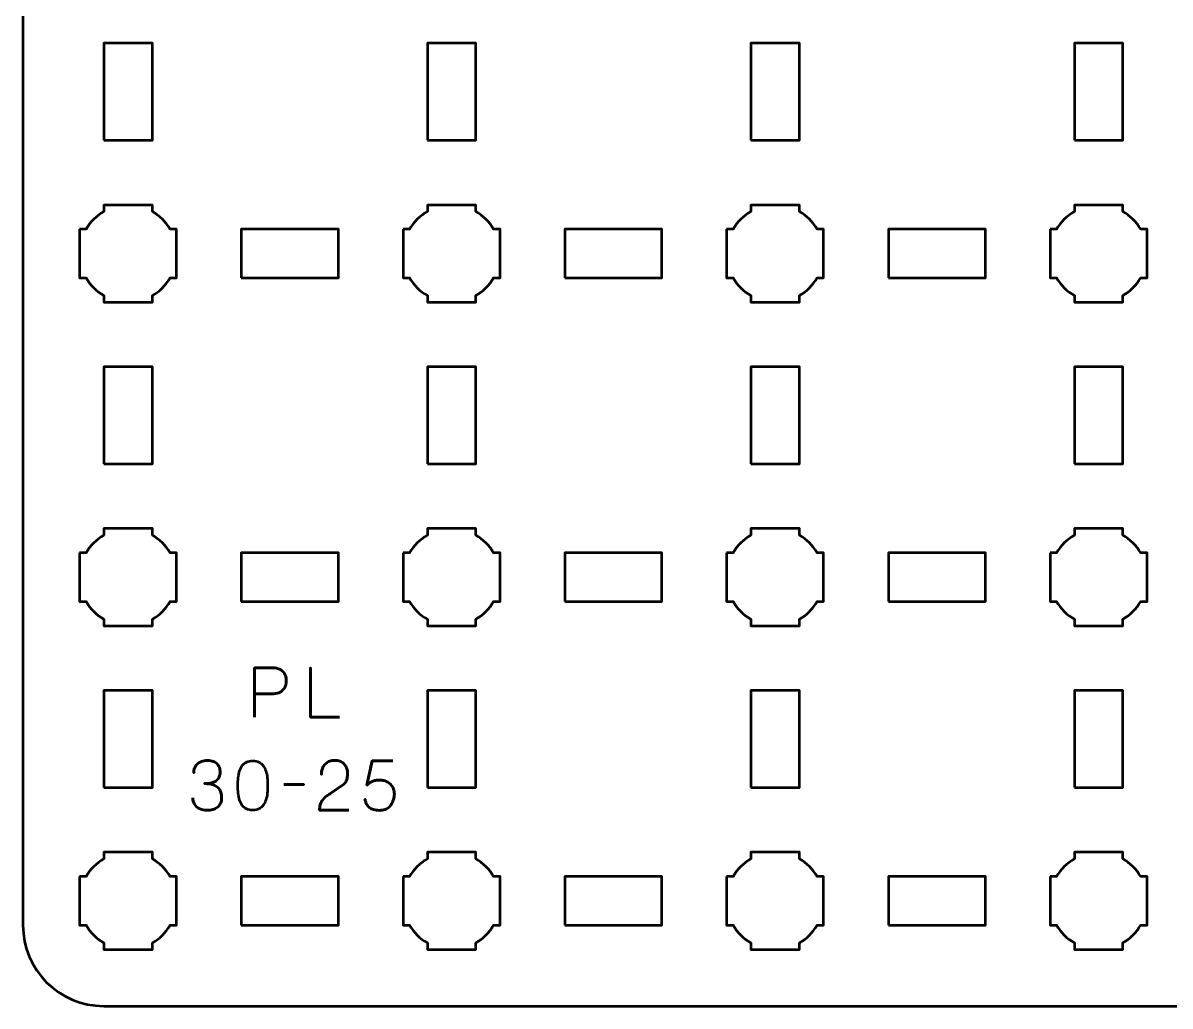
# Model space of a CAD drawing. Header units: centimetres. Extents: x -40.1 to 19.1, y -39.5 to 9.8.
# Drawn here: x -40.15 to -33.06, y -39.5 to -33.42 of the extents above; entities that cross this region are included whole.
import ezdxf

# ---------------------------------------------------------------- set-up
doc = ezdxf.new("R2010")
doc.units = ezdxf.units.CM
doc.header["$MEASUREMENT"] = 0
doc.layers.add('Layer 1', color=7, linetype='Continuous')

msp = doc.modelspace()

# ---------------------------------------------------------------- linework, layer by layer
at = {"layer": 'Layer 1', "color": 250, "lineweight": 53}
for points in [[(-39.65, -34.15), (-39.35, -34.15), (-39.35, -33.55), (-39.65, -33.55), (-39.65, -34.15)], [(-37.65, -34.15), (-37.35, -34.15), (-37.35, -33.55), (-37.65, -33.55), (-37.65, -34.15)], [(-35.65, -34.15), (-35.35, -34.15), (-35.35, -33.55), (-35.65, -33.55), (-35.65, -34.15)], [(-33.65, -34.15), (-33.35, -34.15), (-33.35, -33.55), (-33.65, -33.55), (-33.65, -34.15)], [(-38.8, -35), (-38.2, -35), (-38.2, -34.7), (-38.8, -34.7), (-38.8, -35)], [(-36.8, -35), (-36.2, -35), (-36.2, -34.7), (-36.8, -34.7), (-36.8, -35)], [(-34.8, -35), (-34.2, -35), (-34.2, -34.7), (-34.8, -34.7), (-34.8, -35)], [(-39.65, -36.15), (-39.35, -36.15), (-39.35, -35.55), (-39.65, -35.55), (-39.65, -36.15)], [(-37.65, -36.15), (-37.35, -36.15), (-37.35, -35.55), (-37.65, -35.55), (-37.65, -36.15)], [(-35.65, -36.15), (-35.35, -36.15), (-35.35, -35.55), (-35.65, -35.55), (-35.65, -36.15)], [(-33.65, -36.15), (-33.35, -36.15), (-33.35, -35.55), (-33.65, -35.55), (-33.65, -36.15)], [(-38.8, -37), (-38.2, -37), (-38.2, -36.7), (-38.8, -36.7), (-38.8, -37)], [(-36.8, -37), (-36.2, -37), (-36.2, -36.7), (-36.8, -36.7), (-36.8, -37)], [(-34.8, -37), (-34.2, -37), (-34.2, -36.7), (-34.8, -36.7), (-34.8, -37)], [(-39.65, -38.15), (-39.35, -38.15), (-39.35, -37.55), (-39.65, -37.55), (-39.65, -38.15)], [(-37.65, -38.15), (-37.35, -38.15), (-37.35, -37.55), (-37.65, -37.55), (-37.65, -38.15)], [(-35.65, -38.15), (-35.35, -38.15), (-35.35, -37.55), (-35.65, -37.55), (-35.65, -38.15)], [(-33.65, -38.15), (-33.35, -38.15), (-33.35, -37.55), (-33.65, -37.55), (-33.65, -38.15)], [(-38.8, -39), (-38.2, -39), (-38.2, -38.7), (-38.8, -38.7), (-38.8, -39)], [(-36.8, -39), (-36.2, -39), (-36.2, -38.7), (-36.8, -38.7), (-36.8, -39)], [(-34.8, -39), (-34.2, -39), (-34.2, -38.7), (-34.8, -38.7), (-34.8, -39)]]:
    msp.add_lwpolyline(points, close=True, dxfattribs=at)
msp.add_open_spline([(-40.15, -39), (-40.15, -39), (-40.15, 9.3), (-40.15, 9.3), (-40.15, 9.3), (-40.15, 9.57609), (-39.92609, 9.8), (-39.65, 9.8), (-39.65, 9.8), (-39.65, 9.8), (18.65, 9.8), (18.65, 9.8), (18.65, 9.8), (18.92609, 9.8), (19.15, 9.57609), (19.15, 9.3), (19.15, 9.3), (19.15, 9.3), (19.15, -39), (19.15, -39), (19.15, -39), (19.15, -39.27609), (18.92609, -39.5), (18.65, -39.5), (18.65, -39.5), (18.65, -39.5), (-39.65, -39.5), (-39.65, -39.5), (-39.65, -39.5), (-39.92609, -39.5), (-40.15, -39.27609), (-40.15, -39)], degree=3, knots=[0, 0, 0, 0, 0.125, 0.125, 0.125, 0.125, 0.25, 0.25, 0.25, 0.25, 0.375, 0.375, 0.375, 0.375, 0.5, 0.5, 0.5, 0.5, 0.625, 0.625, 0.625, 0.625, 0.75, 0.75, 0.75, 0.75, 0.875, 0.875, 0.875, 0.875, 1, 1, 1, 1], dxfattribs=at)
at = {"layer": 'Layer 1', "lineweight": 53}
for points in [[(-39.8, -34.7), (-39.8, -34.7), (-39.75985, -34.7), (-39.75985, -34.7), (-39.75985, -34.7), (-39.7335, -34.65447), (-39.69553, -34.6165), (-39.65, -34.59015), (-39.65, -34.59015), (-39.65, -34.59015), (-39.65, -34.55), (-39.65, -34.55), (-39.65, -34.55), (-39.65, -34.55), (-39.5, -34.55), (-39.5, -34.55), (-39.5, -34.55), (-39.5, -34.55), (-39.35, -34.55), (-39.35, -34.55), (-39.35, -34.55), (-39.35, -34.55), (-39.35, -34.59015), (-39.35, -34.59015), (-39.35, -34.59015), (-39.30447, -34.6165), (-39.2665, -34.65447), (-39.24015, -34.7), (-39.24015, -34.7), (-39.24015, -34.7), (-39.2, -34.7), (-39.2, -34.7), (-39.2, -34.7), (-39.2, -34.7), (-39.2, -34.85), (-39.2, -34.85), (-39.2, -34.85), (-39.2, -34.85), (-39.2, -35), (-39.2, -35), (-39.2, -35), (-39.2, -35), (-39.24015, -35), (-39.24015, -35), (-39.24015, -35), (-39.2665, -35.04553), (-39.30447, -35.0835), (-39.35, -35.10985), (-39.35, -35.10985), (-39.35, -35.10985), (-39.35, -35.15), (-39.35, -35.15), (-39.35, -35.15), (-39.35, -35.15), (-39.5, -35.15), (-39.5, -35.15), (-39.5, -35.15), (-39.5, -35.15), (-39.65, -35.15), (-39.65, -35.15), (-39.65, -35.15), (-39.65, -35.15), (-39.65, -35.10985), (-39.65, -35.10985), (-39.65, -35.10985), (-39.69553, -35.0835), (-39.7335, -35.04553), (-39.75985, -35), (-39.75985, -35), (-39.75985, -35), (-39.8, -35), (-39.8, -35), (-39.8, -35), (-39.8, -35), (-39.8, -34.85), (-39.8, -34.85), (-39.8, -34.85), (-39.8, -34.85), (-39.8, -34.7), (-39.8, -34.7)], [(-37.8, -34.7), (-37.8, -34.7), (-37.75985, -34.7), (-37.75985, -34.7), (-37.75985, -34.7), (-37.7335, -34.65447), (-37.69553, -34.6165), (-37.65, -34.59015), (-37.65, -34.59015), (-37.65, -34.59015), (-37.65, -34.55), (-37.65, -34.55), (-37.65, -34.55), (-37.65, -34.55), (-37.5, -34.55), (-37.5, -34.55), (-37.5, -34.55), (-37.5, -34.55), (-37.35, -34.55), (-37.35, -34.55), (-37.35, -34.55), (-37.35, -34.55), (-37.35, -34.59015), (-37.35, -34.59015), (-37.35, -34.59015), (-37.30447, -34.6165), (-37.2665, -34.65447), (-37.24015, -34.7), (-37.24015, -34.7), (-37.24015, -34.7), (-37.2, -34.7), (-37.2, -34.7), (-37.2, -34.7), (-37.2, -34.7), (-37.2, -34.85), (-37.2, -34.85), (-37.2, -34.85), (-37.2, -34.85), (-37.2, -35), (-37.2, -35), (-37.2, -35), (-37.2, -35), (-37.24015, -35), (-37.24015, -35), (-37.24015, -35), (-37.2665, -35.04553), (-37.30447, -35.0835), (-37.35, -35.10985), (-37.35, -35.10985), (-37.35, -35.10985), (-37.35, -35.15), (-37.35, -35.15), (-37.35, -35.15), (-37.35, -35.15), (-37.5, -35.15), (-37.5, -35.15), (-37.5, -35.15), (-37.5, -35.15), (-37.65, -35.15), (-37.65, -35.15), (-37.65, -35.15), (-37.65, -35.15), (-37.65, -35.10985), (-37.65, -35.10985), (-37.65, -35.10985), (-37.69553, -35.0835), (-37.7335, -35.04553), (-37.75985, -35), (-37.75985, -35), (-37.75985, -35), (-37.8, -35), (-37.8, -35), (-37.8, -35), (-37.8, -35), (-37.8, -34.85), (-37.8, -34.85), (-37.8, -34.85), (-37.8, -34.85), (-37.8, -34.7), (-37.8, -34.7)], [(-35.8, -34.7), (-35.8, -34.7), (-35.75985, -34.7), (-35.75985, -34.7), (-35.75985, -34.7), (-35.7335, -34.65447), (-35.69553, -34.6165), (-35.65, -34.59015), (-35.65, -34.59015), (-35.65, -34.59015), (-35.65, -34.55), (-35.65, -34.55), (-35.65, -34.55), (-35.65, -34.55), (-35.5, -34.55), (-35.5, -34.55), (-35.5, -34.55), (-35.5, -34.55), (-35.35, -34.55), (-35.35, -34.55), (-35.35, -34.55), (-35.35, -34.55), (-35.35, -34.59015), (-35.35, -34.59015), (-35.35, -34.59015), (-35.30447, -34.6165), (-35.2665, -34.65447), (-35.24015, -34.7), (-35.24015, -34.7), (-35.24015, -34.7), (-35.2, -34.7), (-35.2, -34.7), (-35.2, -34.7), (-35.2, -34.7), (-35.2, -34.85), (-35.2, -34.85), (-35.2, -34.85), (-35.2, -34.85), (-35.2, -35), (-35.2, -35), (-35.2, -35), (-35.2, -35), (-35.24015, -35), (-35.24015, -35), (-35.24015, -35), (-35.2665, -35.04553), (-35.30447, -35.0835), (-35.35, -35.10985), (-35.35, -35.10985), (-35.35, -35.10985), (-35.35, -35.15), (-35.35, -35.15), (-35.35, -35.15), (-35.35, -35.15), (-35.5, -35.15), (-35.5, -35.15), (-35.5, -35.15), (-35.5, -35.15), (-35.65, -35.15), (-35.65, -35.15), (-35.65, -35.15), (-35.65, -35.15), (-35.65, -35.10985), (-35.65, -35.10985), (-35.65, -35.10985), (-35.69553, -35.0835), (-35.7335, -35.04553), (-35.75985, -35), (-35.75985, -35), (-35.75985, -35), (-35.8, -35), (-35.8, -35), (-35.8, -35), (-35.8, -35), (-35.8, -34.85), (-35.8, -34.85), (-35.8, -34.85), (-35.8, -34.85), (-35.8, -34.7), (-35.8, -34.7)], [(-33.8, -34.7), (-33.8, -34.7), (-33.75985, -34.7), (-33.75985, -34.7), (-33.75985, -34.7), (-33.7335, -34.65447), (-33.69553, -34.6165), (-33.65, -34.59015), (-33.65, -34.59015), (-33.65, -34.59015), (-33.65, -34.55), (-33.65, -34.55), (-33.65, -34.55), (-33.65, -34.55), (-33.5, -34.55), (-33.5, -34.55), (-33.5, -34.55), (-33.5, -34.55), (-33.35, -34.55), (-33.35, -34.55), (-33.35, -34.55), (-33.35, -34.55), (-33.35, -34.59015), (-33.35, -34.59015), (-33.35, -34.59015), (-33.30447, -34.6165), (-33.2665, -34.65447), (-33.24015, -34.7), (-33.24015, -34.7), (-33.24015, -34.7), (-33.2, -34.7), (-33.2, -34.7), (-33.2, -34.7), (-33.2, -34.7), (-33.2, -34.85), (-33.2, -34.85), (-33.2, -34.85), (-33.2, -34.85), (-33.2, -35), (-33.2, -35), (-33.2, -35), (-33.2, -35), (-33.24015, -35), (-33.24015, -35), (-33.24015, -35), (-33.2665, -35.04553), (-33.30447, -35.0835), (-33.35, -35.10985), (-33.35, -35.10985), (-33.35, -35.10985), (-33.35, -35.15), (-33.35, -35.15), (-33.35, -35.15), (-33.35, -35.15), (-33.5, -35.15), (-33.5, -35.15), (-33.5, -35.15), (-33.5, -35.15), (-33.65, -35.15), (-33.65, -35.15), (-33.65, -35.15), (-33.65, -35.15), (-33.65, -35.10985), (-33.65, -35.10985), (-33.65, -35.10985), (-33.69553, -35.0835), (-33.7335, -35.04553), (-33.75985, -35), (-33.75985, -35), (-33.75985, -35), (-33.8, -35), (-33.8, -35), (-33.8, -35), (-33.8, -35), (-33.8, -34.85), (-33.8, -34.85), (-33.8, -34.85), (-33.8, -34.85), (-33.8, -34.7), (-33.8, -34.7)], [(-39.8, -36.7), (-39.8, -36.7), (-39.75985, -36.7), (-39.75985, -36.7), (-39.75985, -36.7), (-39.7335, -36.65447), (-39.69553, -36.6165), (-39.65, -36.59015), (-39.65, -36.59015), (-39.65, -36.59015), (-39.65, -36.55), (-39.65, -36.55), (-39.65, -36.55), (-39.65, -36.55), (-39.5, -36.55), (-39.5, -36.55), (-39.5, -36.55), (-39.5, -36.55), (-39.35, -36.55), (-39.35, -36.55), (-39.35, -36.55), (-39.35, -36.55), (-39.35, -36.59015), (-39.35, -36.59015), (-39.35, -36.59015), (-39.30447, -36.6165), (-39.2665, -36.65447), (-39.24015, -36.7), (-39.24015, -36.7), (-39.24015, -36.7), (-39.2, -36.7), (-39.2, -36.7), (-39.2, -36.7), (-39.2, -36.7), (-39.2, -36.85), (-39.2, -36.85), (-39.2, -36.85), (-39.2, -36.85), (-39.2, -37), (-39.2, -37), (-39.2, -37), (-39.2, -37), (-39.24015, -37), (-39.24015, -37), (-39.24015, -37), (-39.2665, -37.04553), (-39.30447, -37.0835), (-39.35, -37.10985), (-39.35, -37.10985), (-39.35, -37.10985), (-39.35, -37.15), (-39.35, -37.15), (-39.35, -37.15), (-39.35, -37.15), (-39.5, -37.15), (-39.5, -37.15), (-39.5, -37.15), (-39.5, -37.15), (-39.65, -37.15), (-39.65, -37.15), (-39.65, -37.15), (-39.65, -37.15), (-39.65, -37.10985), (-39.65, -37.10985), (-39.65, -37.10985), (-39.69553, -37.0835), (-39.7335, -37.04553), (-39.75985, -37), (-39.75985, -37), (-39.75985, -37), (-39.8, -37), (-39.8, -37), (-39.8, -37), (-39.8, -37), (-39.8, -36.85), (-39.8, -36.85), (-39.8, -36.85), (-39.8, -36.85), (-39.8, -36.7), (-39.8, -36.7)], [(-37.8, -36.7), (-37.8, -36.7), (-37.75985, -36.7), (-37.75985, -36.7), (-37.75985, -36.7), (-37.7335, -36.65447), (-37.69553, -36.6165), (-37.65, -36.59015), (-37.65, -36.59015), (-37.65, -36.59015), (-37.65, -36.55), (-37.65, -36.55), (-37.65, -36.55), (-37.65, -36.55), (-37.5, -36.55), (-37.5, -36.55), (-37.5, -36.55), (-37.5, -36.55), (-37.35, -36.55), (-37.35, -36.55), (-37.35, -36.55), (-37.35, -36.55), (-37.35, -36.59015), (-37.35, -36.59015), (-37.35, -36.59015), (-37.30447, -36.6165), (-37.2665, -36.65447), (-37.24015, -36.7), (-37.24015, -36.7), (-37.24015, -36.7), (-37.2, -36.7), (-37.2, -36.7), (-37.2, -36.7), (-37.2, -36.7), (-37.2, -36.85), (-37.2, -36.85), (-37.2, -36.85), (-37.2, -36.85), (-37.2, -37), (-37.2, -37), (-37.2, -37), (-37.2, -37), (-37.24015, -37), (-37.24015, -37), (-37.24015, -37), (-37.2665, -37.04553), (-37.30447, -37.0835), (-37.35, -37.10985), (-37.35, -37.10985), (-37.35, -37.10985), (-37.35, -37.15), (-37.35, -37.15), (-37.35, -37.15), (-37.35, -37.15), (-37.5, -37.15), (-37.5, -37.15), (-37.5, -37.15), (-37.5, -37.15), (-37.65, -37.15), (-37.65, -37.15), (-37.65, -37.15), (-37.65, -37.15), (-37.65, -37.10985), (-37.65, -37.10985), (-37.65, -37.10985), (-37.69553, -37.0835), (-37.7335, -37.04553), (-37.75985, -37), (-37.75985, -37), (-37.75985, -37), (-37.8, -37), (-37.8, -37), (-37.8, -37), (-37.8, -37), (-37.8, -36.85), (-37.8, -36.85), (-37.8, -36.85), (-37.8, -36.85), (-37.8, -36.7), (-37.8, -36.7)], [(-35.8, -36.7), (-35.8, -36.7), (-35.75985, -36.7), (-35.75985, -36.7), (-35.75985, -36.7), (-35.7335, -36.65447), (-35.69553, -36.6165), (-35.65, -36.59015), (-35.65, -36.59015), (-35.65, -36.59015), (-35.65, -36.55), (-35.65, -36.55), (-35.65, -36.55), (-35.65, -36.55), (-35.5, -36.55), (-35.5, -36.55), (-35.5, -36.55), (-35.5, -36.55), (-35.35, -36.55), (-35.35, -36.55), (-35.35, -36.55), (-35.35, -36.55), (-35.35, -36.59015), (-35.35, -36.59015), (-35.35, -36.59015), (-35.30447, -36.6165), (-35.2665, -36.65447), (-35.24015, -36.7), (-35.24015, -36.7), (-35.24015, -36.7), (-35.2, -36.7), (-35.2, -36.7), (-35.2, -36.7), (-35.2, -36.7), (-35.2, -36.85), (-35.2, -36.85), (-35.2, -36.85), (-35.2, -36.85), (-35.2, -37), (-35.2, -37), (-35.2, -37), (-35.2, -37), (-35.24015, -37), (-35.24015, -37), (-35.24015, -37), (-35.2665, -37.04553), (-35.30447, -37.0835), (-35.35, -37.10985), (-35.35, -37.10985), (-35.35, -37.10985), (-35.35, -37.15), (-35.35, -37.15), (-35.35, -37.15), (-35.35, -37.15), (-35.5, -37.15), (-35.5, -37.15), (-35.5, -37.15), (-35.5, -37.15), (-35.65, -37.15), (-35.65, -37.15), (-35.65, -37.15), (-35.65, -37.15), (-35.65, -37.10985), (-35.65, -37.10985), (-35.65, -37.10985), (-35.69553, -37.0835), (-35.7335, -37.04553), (-35.75985, -37), (-35.75985, -37), (-35.75985, -37), (-35.8, -37), (-35.8, -37), (-35.8, -37), (-35.8, -37), (-35.8, -36.85), (-35.8, -36.85), (-35.8, -36.85), (-35.8, -36.85), (-35.8, -36.7), (-35.8, -36.7)], [(-33.8, -36.7), (-33.8, -36.7), (-33.75985, -36.7), (-33.75985, -36.7), (-33.75985, -36.7), (-33.7335, -36.65447), (-33.69553, -36.6165), (-33.65, -36.59015), (-33.65, -36.59015), (-33.65, -36.59015), (-33.65, -36.55), (-33.65, -36.55), (-33.65, -36.55), (-33.65, -36.55), (-33.5, -36.55), (-33.5, -36.55), (-33.5, -36.55), (-33.5, -36.55), (-33.35, -36.55), (-33.35, -36.55), (-33.35, -36.55), (-33.35, -36.55), (-33.35, -36.59015), (-33.35, -36.59015), (-33.35, -36.59015), (-33.30447, -36.6165), (-33.2665, -36.65447), (-33.24015, -36.7), (-33.24015, -36.7), (-33.24015, -36.7), (-33.2, -36.7), (-33.2, -36.7), (-33.2, -36.7), (-33.2, -36.7), (-33.2, -36.85), (-33.2, -36.85), (-33.2, -36.85), (-33.2, -36.85), (-33.2, -37), (-33.2, -37), (-33.2, -37), (-33.2, -37), (-33.24015, -37), (-33.24015, -37), (-33.24015, -37), (-33.2665, -37.04553), (-33.30447, -37.0835), (-33.35, -37.10985), (-33.35, -37.10985), (-33.35, -37.10985), (-33.35, -37.15), (-33.35, -37.15), (-33.35, -37.15), (-33.35, -37.15), (-33.5, -37.15), (-33.5, -37.15), (-33.5, -37.15), (-33.5, -37.15), (-33.65, -37.15), (-33.65, -37.15), (-33.65, -37.15), (-33.65, -37.15), (-33.65, -37.10985), (-33.65, -37.10985), (-33.65, -37.10985), (-33.69553, -37.0835), (-33.7335, -37.04553), (-33.75985, -37), (-33.75985, -37), (-33.75985, -37), (-33.8, -37), (-33.8, -37), (-33.8, -37), (-33.8, -37), (-33.8, -36.85), (-33.8, -36.85), (-33.8, -36.85), (-33.8, -36.85), (-33.8, -36.7), (-33.8, -36.7)], [(-39.8, -38.7), (-39.8, -38.7), (-39.75985, -38.7), (-39.75985, -38.7), (-39.75985, -38.7), (-39.7335, -38.65447), (-39.69553, -38.6165), (-39.65, -38.59015), (-39.65, -38.59015), (-39.65, -38.59015), (-39.65, -38.55), (-39.65, -38.55), (-39.65, -38.55), (-39.65, -38.55), (-39.5, -38.55), (-39.5, -38.55), (-39.5, -38.55), (-39.5, -38.55), (-39.35, -38.55), (-39.35, -38.55), (-39.35, -38.55), (-39.35, -38.55), (-39.35, -38.59015), (-39.35, -38.59015), (-39.35, -38.59015), (-39.30447, -38.6165), (-39.2665, -38.65447), (-39.24015, -38.7), (-39.24015, -38.7), (-39.24015, -38.7), (-39.2, -38.7), (-39.2, -38.7), (-39.2, -38.7), (-39.2, -38.7), (-39.2, -38.85), (-39.2, -38.85), (-39.2, -38.85), (-39.2, -38.85), (-39.2, -39), (-39.2, -39), (-39.2, -39), (-39.2, -39), (-39.24015, -39), (-39.24015, -39), (-39.24015, -39), (-39.2665, -39.04553), (-39.30447, -39.0835), (-39.35, -39.10985), (-39.35, -39.10985), (-39.35, -39.10985), (-39.35, -39.15), (-39.35, -39.15), (-39.35, -39.15), (-39.35, -39.15), (-39.5, -39.15), (-39.5, -39.15), (-39.5, -39.15), (-39.5, -39.15), (-39.65, -39.15), (-39.65, -39.15), (-39.65, -39.15), (-39.65, -39.15), (-39.65, -39.10985), (-39.65, -39.10985), (-39.65, -39.10985), (-39.69553, -39.0835), (-39.7335, -39.04553), (-39.75985, -39), (-39.75985, -39), (-39.75985, -39), (-39.8, -39), (-39.8, -39), (-39.8, -39), (-39.8, -39), (-39.8, -38.85), (-39.8, -38.85), (-39.8, -38.85), (-39.8, -38.85), (-39.8, -38.7), (-39.8, -38.7)], [(-37.8, -38.7), (-37.8, -38.7), (-37.75985, -38.7), (-37.75985, -38.7), (-37.75985, -38.7), (-37.7335, -38.65447), (-37.69553, -38.6165), (-37.65, -38.59015), (-37.65, -38.59015), (-37.65, -38.59015), (-37.65, -38.55), (-37.65, -38.55), (-37.65, -38.55), (-37.65, -38.55), (-37.5, -38.55), (-37.5, -38.55), (-37.5, -38.55), (-37.5, -38.55), (-37.35, -38.55), (-37.35, -38.55), (-37.35, -38.55), (-37.35, -38.55), (-37.35, -38.59015), (-37.35, -38.59015), (-37.35, -38.59015), (-37.30447, -38.6165), (-37.2665, -38.65447), (-37.24015, -38.7), (-37.24015, -38.7), (-37.24015, -38.7), (-37.2, -38.7), (-37.2, -38.7), (-37.2, -38.7), (-37.2, -38.7), (-37.2, -38.85), (-37.2, -38.85), (-37.2, -38.85), (-37.2, -38.85), (-37.2, -39), (-37.2, -39), (-37.2, -39), (-37.2, -39), (-37.24015, -39), (-37.24015, -39), (-37.24015, -39), (-37.2665, -39.04553), (-37.30447, -39.0835), (-37.35, -39.10985), (-37.35, -39.10985), (-37.35, -39.10985), (-37.35, -39.15), (-37.35, -39.15), (-37.35, -39.15), (-37.35, -39.15), (-37.5, -39.15), (-37.5, -39.15), (-37.5, -39.15), (-37.5, -39.15), (-37.65, -39.15), (-37.65, -39.15), (-37.65, -39.15), (-37.65, -39.15), (-37.65, -39.10985), (-37.65, -39.10985), (-37.65, -39.10985), (-37.69553, -39.0835), (-37.7335, -39.04553), (-37.75985, -39), (-37.75985, -39), (-37.75985, -39), (-37.8, -39), (-37.8, -39), (-37.8, -39), (-37.8, -39), (-37.8, -38.85), (-37.8, -38.85), (-37.8, -38.85), (-37.8, -38.85), (-37.8, -38.7), (-37.8, -38.7)], [(-35.8, -38.7), (-35.8, -38.7), (-35.75985, -38.7), (-35.75985, -38.7), (-35.75985, -38.7), (-35.7335, -38.65447), (-35.69553, -38.6165), (-35.65, -38.59015), (-35.65, -38.59015), (-35.65, -38.59015), (-35.65, -38.55), (-35.65, -38.55), (-35.65, -38.55), (-35.65, -38.55), (-35.5, -38.55), (-35.5, -38.55), (-35.5, -38.55), (-35.5, -38.55), (-35.35, -38.55), (-35.35, -38.55), (-35.35, -38.55), (-35.35, -38.55), (-35.35, -38.59015), (-35.35, -38.59015), (-35.35, -38.59015), (-35.30447, -38.6165), (-35.2665, -38.65447), (-35.24015, -38.7), (-35.24015, -38.7), (-35.24015, -38.7), (-35.2, -38.7), (-35.2, -38.7), (-35.2, -38.7), (-35.2, -38.7), (-35.2, -38.85), (-35.2, -38.85), (-35.2, -38.85), (-35.2, -38.85), (-35.2, -39), (-35.2, -39), (-35.2, -39), (-35.2, -39), (-35.24015, -39), (-35.24015, -39), (-35.24015, -39), (-35.2665, -39.04553), (-35.30447, -39.0835), (-35.35, -39.10985), (-35.35, -39.10985), (-35.35, -39.10985), (-35.35, -39.15), (-35.35, -39.15), (-35.35, -39.15), (-35.35, -39.15), (-35.5, -39.15), (-35.5, -39.15), (-35.5, -39.15), (-35.5, -39.15), (-35.65, -39.15), (-35.65, -39.15), (-35.65, -39.15), (-35.65, -39.15), (-35.65, -39.10985), (-35.65, -39.10985), (-35.65, -39.10985), (-35.69553, -39.0835), (-35.7335, -39.04553), (-35.75985, -39), (-35.75985, -39), (-35.75985, -39), (-35.8, -39), (-35.8, -39), (-35.8, -39), (-35.8, -39), (-35.8, -38.85), (-35.8, -38.85), (-35.8, -38.85), (-35.8, -38.85), (-35.8, -38.7), (-35.8, -38.7)], [(-33.8, -38.7), (-33.8, -38.7), (-33.75985, -38.7), (-33.75985, -38.7), (-33.75985, -38.7), (-33.7335, -38.65447), (-33.69553, -38.6165), (-33.65, -38.59015), (-33.65, -38.59015), (-33.65, -38.59015), (-33.65, -38.55), (-33.65, -38.55), (-33.65, -38.55), (-33.65, -38.55), (-33.5, -38.55), (-33.5, -38.55), (-33.5, -38.55), (-33.5, -38.55), (-33.35, -38.55), (-33.35, -38.55), (-33.35, -38.55), (-33.35, -38.55), (-33.35, -38.59015), (-33.35, -38.59015), (-33.35, -38.59015), (-33.30447, -38.6165), (-33.2665, -38.65447), (-33.24015, -38.7), (-33.24015, -38.7), (-33.24015, -38.7), (-33.2, -38.7), (-33.2, -38.7), (-33.2, -38.7), (-33.2, -38.7), (-33.2, -38.85), (-33.2, -38.85), (-33.2, -38.85), (-33.2, -38.85), (-33.2, -39), (-33.2, -39), (-33.2, -39), (-33.2, -39), (-33.24015, -39), (-33.24015, -39), (-33.24015, -39), (-33.2665, -39.04553), (-33.30447, -39.0835), (-33.35, -39.10985), (-33.35, -39.10985), (-33.35, -39.10985), (-33.35, -39.15), (-33.35, -39.15), (-33.35, -39.15), (-33.35, -39.15), (-33.5, -39.15), (-33.5, -39.15), (-33.5, -39.15), (-33.5, -39.15), (-33.65, -39.15), (-33.65, -39.15), (-33.65, -39.15), (-33.65, -39.15), (-33.65, -39.10985), (-33.65, -39.10985), (-33.65, -39.10985), (-33.69553, -39.0835), (-33.7335, -39.04553), (-33.75985, -39), (-33.75985, -39), (-33.75985, -39), (-33.8, -39), (-33.8, -39), (-33.8, -39), (-33.8, -39), (-33.8, -38.85), (-33.8, -38.85), (-33.8, -38.85), (-33.8, -38.85), (-33.8, -38.7), (-33.8, -38.7)]]:
    msp.add_open_spline(points, degree=3, knots=[0, 0, 0, 0, 0.05, 0.05, 0.05, 0.05, 0.1, 0.1, 0.1, 0.1, 0.15, 0.15, 0.15, 0.15, 0.2, 0.2, 0.2, 0.2, 0.25, 0.25, 0.25, 0.25, 0.3, 0.3, 0.3, 0.3, 0.35, 0.35, 0.35, 0.35, 0.4, 0.4, 0.4, 0.4, 0.45, 0.45, 0.45, 0.45, 0.5, 0.5, 0.5, 0.5, 0.55, 0.55, 0.55, 0.55, 0.6, 0.6, 0.6, 0.6, 0.65, 0.65, 0.65, 0.65, 0.7, 0.7, 0.7, 0.7, 0.75, 0.75, 0.75, 0.75, 0.8, 0.8, 0.8, 0.8, 0.85, 0.85, 0.85, 0.85, 0.9, 0.9, 0.9, 0.9, 0.95, 0.95, 0.95, 0.95, 1, 1, 1, 1], dxfattribs=at)
at = {"layer": 'Layer 1', "color": 5, "lineweight": 53}
for points, knots in [([(-38.71763, -37.71432), (-38.71763, -37.71432), (-38.71763, -37.4091), (-38.71763, -37.4091), (-38.71763, -37.4091), (-38.71763, -37.4091), (-38.62026, -37.4091), (-38.62026, -37.4091), (-38.62026, -37.4091), (-38.60079, -37.40917), (-38.58478, -37.41136), (-38.57215, -37.41559), (-38.57215, -37.41559), (-38.55959, -37.41975), (-38.54971, -37.42554), (-38.54258, -37.43288), (-38.54258, -37.43288), (-38.53546, -37.44014), (-38.53038, -37.44847), (-38.52727, -37.45785), (-38.52727, -37.45785), (-38.52424, -37.46724), (-38.52248, -37.47704), (-38.52205, -37.48742), (-38.52205, -37.48742), (-38.52156, -37.49779), (-38.52276, -37.50795), (-38.52558, -37.51782), (-38.52558, -37.51782), (-38.52847, -37.5277), (-38.53334, -37.53666), (-38.54033, -37.54471), (-38.54033, -37.54471), (-38.54724, -37.55275), (-38.55662, -37.55917), (-38.56841, -37.5639), (-38.56841, -37.5639), (-38.58019, -37.56869), (-38.59479, -37.57109), (-38.61222, -37.57123), (-38.61222, -37.57123), (-38.61222, -37.57123), (-38.71763, -37.57123), (-38.71763, -37.57123), (-38.71763, -37.57123), (-38.71763, -37.57123), (-38.61222, -37.57123), (-38.61222, -37.57123), (-38.61222, -37.57123), (-38.59515, -37.57109), (-38.58068, -37.56869), (-38.56897, -37.5639), (-38.56897, -37.5639), (-38.55719, -37.55917), (-38.5478, -37.55275), (-38.54075, -37.54471), (-38.54075, -37.54471), (-38.53376, -37.53666), (-38.52875, -37.5277), (-38.52579, -37.51782), (-38.52579, -37.51782), (-38.52283, -37.50795), (-38.52156, -37.49779), (-38.52205, -37.48742), (-38.52205, -37.48742), (-38.52248, -37.47704), (-38.52424, -37.46724), (-38.52741, -37.45785), (-38.52741, -37.45785), (-38.53052, -37.44847), (-38.53574, -37.44014), (-38.54287, -37.43288), (-38.54287, -37.43288), (-38.55006, -37.42554), (-38.55994, -37.41975), (-38.5725, -37.41559), (-38.5725, -37.41559), (-38.58513, -37.41136), (-38.601, -37.40917), (-38.62026, -37.4091), (-38.62026, -37.4091), (-38.62026, -37.4091), (-38.71763, -37.4091), (-38.71763, -37.4091), (-38.71763, -37.4091), (-38.71763, -37.4091), (-38.71763, -37.71432), (-38.71763, -37.71432)], [0, 0, 0, 0, 0.0454545, 0.0454545, 0.0454545, 0.0454545, 0.0909091, 0.0909091, 0.0909091, 0.0909091, 0.1363636, 0.1363636, 0.1363636, 0.1363636, 0.1818182, 0.1818182, 0.1818182, 0.1818182, 0.2272727, 0.2272727, 0.2272727, 0.2272727, 0.2727273, 0.2727273, 0.2727273, 0.2727273, 0.3181818, 0.3181818, 0.3181818, 0.3181818, 0.3636364, 0.3636364, 0.3636364, 0.3636364, 0.4090909, 0.4090909, 0.4090909, 0.4090909, 0.4545455, 0.4545455, 0.4545455, 0.4545455, 0.5, 0.5, 0.5, 0.5, 0.5454545, 0.5454545, 0.5454545, 0.5454545, 0.5909091, 0.5909091, 0.5909091, 0.5909091, 0.6363636, 0.6363636, 0.6363636, 0.6363636, 0.6818182, 0.6818182, 0.6818182, 0.6818182, 0.7272727, 0.7272727, 0.7272727, 0.7272727, 0.7727273, 0.7727273, 0.7727273, 0.7727273, 0.8181818, 0.8181818, 0.8181818, 0.8181818, 0.8636364, 0.8636364, 0.8636364, 0.8636364, 0.9090909, 0.9090909, 0.9090909, 0.9090909, 0.9545455, 0.9545455, 0.9545455, 0.9545455, 1, 1, 1, 1]), ([(-38.19313, -37.71432), (-38.19313, -37.71432), (-38.37135, -37.71432), (-38.37135, -37.71432), (-38.37135, -37.71432), (-38.37135, -37.71432), (-38.37135, -37.4091), (-38.37135, -37.4091), (-38.37135, -37.4091), (-38.37135, -37.4091), (-38.37135, -37.71432), (-38.37135, -37.71432), (-38.37135, -37.71432), (-38.37135, -37.71432), (-38.19313, -37.71432), (-38.19313, -37.71432)], [0, 0, 0, 0, 0.25, 0.25, 0.25, 0.25, 0.5, 0.5, 0.5, 0.5, 0.75, 0.75, 0.75, 0.75, 1, 1, 1, 1]), ([(-39.10032, -38.21301), (-39.10025, -38.22825), (-39.09672, -38.24151), (-39.08974, -38.25301), (-39.08974, -38.25301), (-39.08275, -38.26444), (-39.0728, -38.2734), (-39.05982, -38.27982), (-39.05982, -38.27982), (-39.04684, -38.28624), (-39.03125, -38.28949), (-39.01311, -38.28963), (-39.01311, -38.28963), (-38.9995, -38.28963), (-38.98715, -38.28822), (-38.97593, -38.28526), (-38.97593, -38.28526), (-38.96478, -38.28229), (-38.95519, -38.27771), (-38.94707, -38.27143), (-38.94707, -38.27143), (-38.93896, -38.26515), (-38.93275, -38.25703), (-38.92831, -38.24716), (-38.92831, -38.24716), (-38.92393, -38.23721), (-38.92175, -38.22528), (-38.92168, -38.21131), (-38.92168, -38.21131), (-38.9216, -38.19269), (-38.92541, -38.17695), (-38.93296, -38.16418), (-38.93296, -38.16418), (-38.94051, -38.15141), (-38.95223, -38.14182), (-38.96796, -38.13526), (-38.96796, -38.13526), (-38.98369, -38.12869), (-39.00387, -38.12538), (-39.02835, -38.12538), (-39.02835, -38.12538), (-39.01008, -38.12545), (-38.99477, -38.12376), (-38.98228, -38.1203), (-38.98228, -38.1203), (-38.96986, -38.11684), (-38.95992, -38.11197), (-38.95244, -38.10562), (-38.95244, -38.10562), (-38.94496, -38.09934), (-38.93953, -38.09186), (-38.93628, -38.08326), (-38.93628, -38.08326), (-38.93296, -38.07472), (-38.93134, -38.06534), (-38.93141, -38.05511), (-38.93141, -38.05511), (-38.93134, -38.04487), (-38.93275, -38.03542), (-38.93557, -38.02667), (-38.93557, -38.02667), (-38.93833, -38.01792), (-38.94284, -38.01023), (-38.94898, -38.00367), (-38.94898, -38.00367), (-38.95512, -37.99711), (-38.96323, -37.99196), (-38.97318, -37.98829), (-38.97318, -37.98829), (-38.9832, -37.98462), (-38.99541, -37.98279), (-39.00973, -37.98272), (-39.00973, -37.98272), (-39.02398, -37.98279), (-39.03647, -37.9849), (-39.04705, -37.989), (-39.04705, -37.989), (-39.05771, -37.99309), (-39.06645, -37.99866), (-39.07351, -38.00579), (-39.07351, -38.00579), (-39.08049, -38.01291), (-39.08572, -38.02103), (-39.08917, -38.0302), (-39.08917, -38.0302), (-39.0927, -38.03937), (-39.09439, -38.04911), (-39.09439, -38.05934), (-39.09439, -38.05934), (-39.09439, -38.04911), (-39.0927, -38.03937), (-39.08917, -38.0302), (-39.08917, -38.0302), (-39.08572, -38.02103), (-39.08049, -38.01291), (-39.07351, -38.00579), (-39.07351, -38.00579), (-39.06645, -37.99866), (-39.05771, -37.99309), (-39.04705, -37.989), (-39.04705, -37.989), (-39.03647, -37.9849), (-39.02398, -37.98279), (-39.00973, -37.98272), (-39.00973, -37.98272), (-38.99541, -37.98279), (-38.9832, -37.98462), (-38.97318, -37.98829), (-38.97318, -37.98829), (-38.96323, -37.99196), (-38.95512, -37.99711), (-38.94898, -38.00367), (-38.94898, -38.00367), (-38.94284, -38.01023), (-38.93833, -38.01792), (-38.93557, -38.02667), (-38.93557, -38.02667), (-38.93275, -38.03542), (-38.93134, -38.04487), (-38.93141, -38.05511), (-38.93141, -38.05511), (-38.93134, -38.06534), (-38.93296, -38.07472), (-38.93628, -38.08326), (-38.93628, -38.08326), (-38.93953, -38.09186), (-38.94496, -38.09934), (-38.95244, -38.10562), (-38.95244, -38.10562), (-38.95992, -38.11197), (-38.96986, -38.11684), (-38.98228, -38.1203), (-38.98228, -38.1203), (-38.99477, -38.12376), (-39.01008, -38.12545), (-39.02835, -38.12538), (-39.02835, -38.12538), (-39.00387, -38.12538), (-38.98369, -38.12869), (-38.96796, -38.13526), (-38.96796, -38.13526), (-38.95223, -38.14182), (-38.94051, -38.15141), (-38.93296, -38.16418), (-38.93296, -38.16418), (-38.92541, -38.17695), (-38.9216, -38.19269), (-38.92168, -38.21131), (-38.92168, -38.21131), (-38.92175, -38.22528), (-38.92393, -38.23721), (-38.92831, -38.24716), (-38.92831, -38.24716), (-38.93275, -38.25703), (-38.93896, -38.26515), (-38.94707, -38.27143), (-38.94707, -38.27143), (-38.95519, -38.27771), (-38.96478, -38.28229), (-38.97593, -38.28526), (-38.97593, -38.28526), (-38.98715, -38.28822), (-38.9995, -38.28963), (-39.01311, -38.28963), (-39.01311, -38.28963), (-39.03125, -38.28949), (-39.04684, -38.28624), (-39.05982, -38.27982), (-39.05982, -38.27982), (-39.0728, -38.2734), (-39.08275, -38.26444), (-39.08974, -38.25301), (-39.08974, -38.25301), (-39.09672, -38.24151), (-39.10025, -38.22825), (-39.10032, -38.21301)], [0, 0, 0, 0, 0.0227273, 0.0227273, 0.0227273, 0.0227273, 0.0454545, 0.0454545, 0.0454545, 0.0454545, 0.0681818, 0.0681818, 0.0681818, 0.0681818, 0.0909091, 0.0909091, 0.0909091, 0.0909091, 0.1136364, 0.1136364, 0.1136364, 0.1136364, 0.1363636, 0.1363636, 0.1363636, 0.1363636, 0.1590909, 0.1590909, 0.1590909, 0.1590909, 0.1818182, 0.1818182, 0.1818182, 0.1818182, 0.2045455, 0.2045455, 0.2045455, 0.2045455, 0.2272727, 0.2272727, 0.2272727, 0.2272727, 0.25, 0.25, 0.25, 0.25, 0.2727273, 0.2727273, 0.2727273, 0.2727273, 0.2954545, 0.2954545, 0.2954545, 0.2954545, 0.3181818, 0.3181818, 0.3181818, 0.3181818, 0.3409091, 0.3409091, 0.3409091, 0.3409091, 0.3636364, 0.3636364, 0.3636364, 0.3636364, 0.3863636, 0.3863636, 0.3863636, 0.3863636, 0.4090909, 0.4090909, 0.4090909, 0.4090909, 0.4318182, 0.4318182, 0.4318182, 0.4318182, 0.4545455, 0.4545455, 0.4545455, 0.4545455, 0.4772727, 0.4772727, 0.4772727, 0.4772727, 0.5, 0.5, 0.5, 0.5, 0.5227273, 0.5227273, 0.5227273, 0.5227273, 0.5454545, 0.5454545, 0.5454545, 0.5454545, 0.5681818, 0.5681818, 0.5681818, 0.5681818, 0.5909091, 0.5909091, 0.5909091, 0.5909091, 0.6136364, 0.6136364, 0.6136364, 0.6136364, 0.6363636, 0.6363636, 0.6363636, 0.6363636, 0.6590909, 0.6590909, 0.6590909, 0.6590909, 0.6818182, 0.6818182, 0.6818182, 0.6818182, 0.7045455, 0.7045455, 0.7045455, 0.7045455, 0.7272727, 0.7272727, 0.7272727, 0.7272727, 0.75, 0.75, 0.75, 0.75, 0.7727273, 0.7727273, 0.7727273, 0.7727273, 0.7954545, 0.7954545, 0.7954545, 0.7954545, 0.8181818, 0.8181818, 0.8181818, 0.8181818, 0.8409091, 0.8409091, 0.8409091, 0.8409091, 0.8636364, 0.8636364, 0.8636364, 0.8636364, 0.8863636, 0.8863636, 0.8863636, 0.8863636, 0.9090909, 0.9090909, 0.9090909, 0.9090909, 0.9318182, 0.9318182, 0.9318182, 0.9318182, 0.9545455, 0.9545455, 0.9545455, 0.9545455, 0.9772727, 0.9772727, 0.9772727, 0.9772727, 1, 1, 1, 1]), ([(-38.72948, -38.28963), (-38.71467, -38.28956), (-38.7019, -38.28695), (-38.69124, -38.28187), (-38.69124, -38.28187), (-38.68066, -38.27679), (-38.67184, -38.26952), (-38.66479, -38.26028), (-38.66479, -38.26028), (-38.6578, -38.25097), (-38.6523, -38.23996), (-38.64821, -38.22726), (-38.64821, -38.22726), (-38.64418, -38.21456), (-38.64129, -38.20066), (-38.63967, -38.18542), (-38.63967, -38.18542), (-38.63797, -38.17018), (-38.63713, -38.15416), (-38.6372, -38.13723), (-38.6372, -38.13723), (-38.63713, -38.12037), (-38.63797, -38.10435), (-38.63967, -38.08918), (-38.63967, -38.08918), (-38.64129, -38.07401), (-38.64418, -38.06004), (-38.64821, -38.04734), (-38.64821, -38.04734), (-38.6523, -38.03471), (-38.6578, -38.02371), (-38.66479, -38.01432), (-38.66479, -38.01432), (-38.67184, -38.00501), (-38.68066, -37.99774), (-38.69124, -37.99266), (-38.69124, -37.99266), (-38.7019, -37.98751), (-38.71467, -37.9849), (-38.72948, -37.98483), (-38.72948, -37.98483), (-38.7443, -37.9849), (-38.75707, -37.98751), (-38.76773, -37.99266), (-38.76773, -37.99266), (-38.77831, -37.99774), (-38.78713, -38.00501), (-38.79418, -38.01432), (-38.79418, -38.01432), (-38.80117, -38.02371), (-38.80667, -38.03471), (-38.81076, -38.04734), (-38.81076, -38.04734), (-38.81479, -38.06004), (-38.81768, -38.07401), (-38.8193, -38.08918), (-38.8193, -38.08918), (-38.82099, -38.10435), (-38.82184, -38.12037), (-38.82177, -38.13723), (-38.82177, -38.13723), (-38.82184, -38.15416), (-38.82099, -38.17018), (-38.8193, -38.18542), (-38.8193, -38.18542), (-38.81768, -38.20066), (-38.81479, -38.21456), (-38.81076, -38.22726), (-38.81076, -38.22726), (-38.80667, -38.23996), (-38.80117, -38.25097), (-38.79418, -38.26028), (-38.79418, -38.26028), (-38.78713, -38.26952), (-38.77831, -38.27679), (-38.76773, -38.28187), (-38.76773, -38.28187), (-38.75707, -38.28695), (-38.7443, -38.28956), (-38.72948, -38.28963)], [0, 0, 0, 0, 0.05, 0.05, 0.05, 0.05, 0.1, 0.1, 0.1, 0.1, 0.15, 0.15, 0.15, 0.15, 0.2, 0.2, 0.2, 0.2, 0.25, 0.25, 0.25, 0.25, 0.3, 0.3, 0.3, 0.3, 0.35, 0.35, 0.35, 0.35, 0.4, 0.4, 0.4, 0.4, 0.45, 0.45, 0.45, 0.45, 0.5, 0.5, 0.5, 0.5, 0.55, 0.55, 0.55, 0.55, 0.6, 0.6, 0.6, 0.6, 0.65, 0.65, 0.65, 0.65, 0.7, 0.7, 0.7, 0.7, 0.75, 0.75, 0.75, 0.75, 0.8, 0.8, 0.8, 0.8, 0.85, 0.85, 0.85, 0.85, 0.9, 0.9, 0.9, 0.9, 0.95, 0.95, 0.95, 0.95, 1, 1, 1, 1]), ([(-38.72948, -38.28963), (-38.71467, -38.28956), (-38.7019, -38.28695), (-38.69124, -38.28187), (-38.69124, -38.28187), (-38.68066, -38.27679), (-38.67184, -38.26952), (-38.66479, -38.26028), (-38.66479, -38.26028), (-38.6578, -38.25097), (-38.6523, -38.23996), (-38.64821, -38.22726), (-38.64821, -38.22726), (-38.64418, -38.21456), (-38.64129, -38.20066), (-38.63967, -38.18542), (-38.63967, -38.18542), (-38.63797, -38.17018), (-38.63713, -38.15416), (-38.6372, -38.13723), (-38.6372, -38.13723), (-38.63713, -38.12037), (-38.63797, -38.10435), (-38.63967, -38.08918), (-38.63967, -38.08918), (-38.64129, -38.07401), (-38.64418, -38.06004), (-38.64821, -38.04734), (-38.64821, -38.04734), (-38.6523, -38.03471), (-38.6578, -38.02371), (-38.66479, -38.01432), (-38.66479, -38.01432), (-38.67184, -38.00501), (-38.68066, -37.99774), (-38.69124, -37.99266), (-38.69124, -37.99266), (-38.7019, -37.98751), (-38.71467, -37.9849), (-38.72948, -37.98483), (-38.72948, -37.98483), (-38.7443, -37.9849), (-38.75707, -37.98751), (-38.76773, -37.99266), (-38.76773, -37.99266), (-38.77831, -37.99774), (-38.78713, -38.00501), (-38.79418, -38.01432), (-38.79418, -38.01432), (-38.80117, -38.02371), (-38.80667, -38.03471), (-38.81076, -38.04734), (-38.81076, -38.04734), (-38.81479, -38.06004), (-38.81768, -38.07401), (-38.8193, -38.08918), (-38.8193, -38.08918), (-38.82099, -38.10435), (-38.82184, -38.12037), (-38.82177, -38.13723), (-38.82177, -38.13723), (-38.82184, -38.15416), (-38.82099, -38.17018), (-38.8193, -38.18542), (-38.8193, -38.18542), (-38.81768, -38.20066), (-38.81479, -38.21456), (-38.81076, -38.22726), (-38.81076, -38.22726), (-38.80667, -38.23996), (-38.80117, -38.25097), (-38.79418, -38.26028), (-38.79418, -38.26028), (-38.78713, -38.26952), (-38.77831, -38.27679), (-38.76773, -38.28187), (-38.76773, -38.28187), (-38.75707, -38.28695), (-38.7443, -38.28956), (-38.72948, -38.28963)], [0, 0, 0, 0, 0.05, 0.05, 0.05, 0.05, 0.1, 0.1, 0.1, 0.1, 0.15, 0.15, 0.15, 0.15, 0.2, 0.2, 0.2, 0.2, 0.25, 0.25, 0.25, 0.25, 0.3, 0.3, 0.3, 0.3, 0.35, 0.35, 0.35, 0.35, 0.4, 0.4, 0.4, 0.4, 0.45, 0.45, 0.45, 0.45, 0.5, 0.5, 0.5, 0.5, 0.55, 0.55, 0.55, 0.55, 0.6, 0.6, 0.6, 0.6, 0.65, 0.65, 0.65, 0.65, 0.7, 0.7, 0.7, 0.7, 0.75, 0.75, 0.75, 0.75, 0.8, 0.8, 0.8, 0.8, 0.85, 0.85, 0.85, 0.85, 0.9, 0.9, 0.9, 0.9, 0.95, 0.95, 0.95, 0.95, 1, 1, 1, 1]), ([(-38.13513, -38.28963), (-38.13513, -38.28963), (-38.31674, -38.28963), (-38.31674, -38.28963), (-38.31674, -38.28963), (-38.31639, -38.27735), (-38.31484, -38.26649), (-38.31222, -38.25717), (-38.31222, -38.25717), (-38.30954, -38.24786), (-38.30595, -38.23968), (-38.3015, -38.23262), (-38.3015, -38.23262), (-38.29698, -38.22557), (-38.29183, -38.21929), (-38.28598, -38.21378), (-38.28598, -38.21378), (-38.28012, -38.20821), (-38.27384, -38.20313), (-38.26707, -38.19833), (-38.26707, -38.19833), (-38.2603, -38.1936), (-38.25331, -38.18888), (-38.24604, -38.18422), (-38.24604, -38.18422), (-38.24604, -38.18422), (-38.17365, -38.13596), (-38.17365, -38.13596), (-38.17365, -38.13596), (-38.16625, -38.13074), (-38.16046, -38.12503), (-38.15637, -38.11889), (-38.15637, -38.11889), (-38.15221, -38.11275), (-38.14931, -38.10626), (-38.14755, -38.09941), (-38.14755, -38.09941), (-38.14586, -38.09264), (-38.1448, -38.08566), (-38.14445, -38.0786), (-38.14445, -38.0786), (-38.14409, -38.07147), (-38.14395, -38.06435), (-38.14402, -38.05722), (-38.14402, -38.05722), (-38.14402, -38.05137), (-38.1448, -38.04509), (-38.14635, -38.03831), (-38.14635, -38.03831), (-38.14797, -38.03161), (-38.15051, -38.02491), (-38.15411, -38.01828), (-38.15411, -38.01828), (-38.15771, -38.01164), (-38.16251, -38.00558), (-38.1685, -38.00007), (-38.1685, -38.00007), (-38.1745, -37.99464), (-38.18191, -37.99027), (-38.19073, -37.98695), (-38.19073, -37.98695), (-38.19955, -37.98363), (-38.20992, -37.98194), (-38.22191, -37.98187), (-38.22191, -37.98187), (-38.23398, -37.98194), (-38.24463, -37.98363), (-38.25381, -37.98688), (-38.25381, -37.98688), (-38.26298, -37.99012), (-38.27081, -37.99464), (-38.2773, -38.00035), (-38.2773, -38.00035), (-38.28379, -38.00607), (-38.28901, -38.0127), (-38.2931, -38.02011), (-38.2931, -38.02011), (-38.2972, -38.02752), (-38.30016, -38.03542), (-38.30206, -38.04375), (-38.30206, -38.04375), (-38.30397, -38.05207), (-38.30489, -38.06054), (-38.30489, -38.06908), (-38.30489, -38.06908), (-38.30489, -38.06054), (-38.30397, -38.05207), (-38.30206, -38.04375), (-38.30206, -38.04375), (-38.30016, -38.03542), (-38.2972, -38.02752), (-38.2931, -38.02011), (-38.2931, -38.02011), (-38.28901, -38.0127), (-38.28379, -38.00607), (-38.2773, -38.00035), (-38.2773, -38.00035), (-38.27081, -37.99464), (-38.26298, -37.99012), (-38.25381, -37.98688), (-38.25381, -37.98688), (-38.24463, -37.98363), (-38.23398, -37.98194), (-38.22191, -37.98187), (-38.22191, -37.98187), (-38.20992, -37.98194), (-38.19955, -37.98363), (-38.19073, -37.98695), (-38.19073, -37.98695), (-38.18191, -37.99027), (-38.1745, -37.99464), (-38.1685, -38.00007), (-38.1685, -38.00007), (-38.16251, -38.00558), (-38.15771, -38.01164), (-38.15411, -38.01828), (-38.15411, -38.01828), (-38.15051, -38.02491), (-38.14797, -38.03161), (-38.14635, -38.03831), (-38.14635, -38.03831), (-38.1448, -38.04509), (-38.14402, -38.05137), (-38.14402, -38.05722), (-38.14402, -38.05722), (-38.14395, -38.06435), (-38.14409, -38.07147), (-38.14445, -38.0786), (-38.14445, -38.0786), (-38.1448, -38.08566), (-38.14586, -38.09264), (-38.14755, -38.09941), (-38.14755, -38.09941), (-38.14931, -38.10626), (-38.15221, -38.11275), (-38.15637, -38.11889), (-38.15637, -38.11889), (-38.16046, -38.12503), (-38.16625, -38.13074), (-38.17365, -38.13596), (-38.17365, -38.13596), (-38.17365, -38.13596), (-38.24604, -38.18422), (-38.24604, -38.18422), (-38.24604, -38.18422), (-38.25331, -38.18888), (-38.2603, -38.1936), (-38.26707, -38.19833), (-38.26707, -38.19833), (-38.27384, -38.20313), (-38.28012, -38.20821), (-38.28598, -38.21378), (-38.28598, -38.21378), (-38.29183, -38.21929), (-38.29698, -38.22557), (-38.3015, -38.23262), (-38.3015, -38.23262), (-38.30595, -38.23968), (-38.30954, -38.24786), (-38.31222, -38.25717), (-38.31222, -38.25717), (-38.31484, -38.26649), (-38.31639, -38.27735), (-38.31674, -38.28963), (-38.31674, -38.28963), (-38.31674, -38.28963), (-38.13513, -38.28963), (-38.13513, -38.28963)], [0, 0, 0, 0, 0.0238095, 0.0238095, 0.0238095, 0.0238095, 0.047619, 0.047619, 0.047619, 0.047619, 0.0714286, 0.0714286, 0.0714286, 0.0714286, 0.0952381, 0.0952381, 0.0952381, 0.0952381, 0.1190476, 0.1190476, 0.1190476, 0.1190476, 0.1428571, 0.1428571, 0.1428571, 0.1428571, 0.1666667, 0.1666667, 0.1666667, 0.1666667, 0.1904762, 0.1904762, 0.1904762, 0.1904762, 0.2142857, 0.2142857, 0.2142857, 0.2142857, 0.2380952, 0.2380952, 0.2380952, 0.2380952, 0.2619048, 0.2619048, 0.2619048, 0.2619048, 0.2857143, 0.2857143, 0.2857143, 0.2857143, 0.3095238, 0.3095238, 0.3095238, 0.3095238, 0.3333333, 0.3333333, 0.3333333, 0.3333333, 0.3571429, 0.3571429, 0.3571429, 0.3571429, 0.3809524, 0.3809524, 0.3809524, 0.3809524, 0.4047619, 0.4047619, 0.4047619, 0.4047619, 0.4285714, 0.4285714, 0.4285714, 0.4285714, 0.452381, 0.452381, 0.452381, 0.452381, 0.4761905, 0.4761905, 0.4761905, 0.4761905, 0.5, 0.5, 0.5, 0.5, 0.5238095, 0.5238095, 0.5238095, 0.5238095, 0.547619, 0.547619, 0.547619, 0.547619, 0.5714286, 0.5714286, 0.5714286, 0.5714286, 0.5952381, 0.5952381, 0.5952381, 0.5952381, 0.6190476, 0.6190476, 0.6190476, 0.6190476, 0.6428571, 0.6428571, 0.6428571, 0.6428571, 0.6666667, 0.6666667, 0.6666667, 0.6666667, 0.6904762, 0.6904762, 0.6904762, 0.6904762, 0.7142857, 0.7142857, 0.7142857, 0.7142857, 0.7380952, 0.7380952, 0.7380952, 0.7380952, 0.7619048, 0.7619048, 0.7619048, 0.7619048, 0.7857143, 0.7857143, 0.7857143, 0.7857143, 0.8095238, 0.8095238, 0.8095238, 0.8095238, 0.8333333, 0.8333333, 0.8333333, 0.8333333, 0.8571429, 0.8571429, 0.8571429, 0.8571429, 0.8809524, 0.8809524, 0.8809524, 0.8809524, 0.9047619, 0.9047619, 0.9047619, 0.9047619, 0.9285714, 0.9285714, 0.9285714, 0.9285714, 0.952381, 0.952381, 0.952381, 0.952381, 0.9761905, 0.9761905, 0.9761905, 0.9761905, 1, 1, 1, 1]), ([(-37.86378, -37.98441), (-37.86378, -37.98441), (-37.99078, -37.98441), (-37.99078, -37.98441), (-37.99078, -37.98441), (-37.99078, -37.98441), (-38.02465, -38.13596), (-38.02465, -38.13596), (-38.02465, -38.13596), (-38.01872, -38.13088), (-38.01308, -38.1263), (-38.00764, -38.12227), (-38.00764, -38.12227), (-38.00228, -38.11825), (-37.99664, -38.11487), (-37.99064, -38.11204), (-37.99064, -38.11204), (-37.98471, -38.10922), (-37.97794, -38.1071), (-37.97032, -38.10562), (-37.97032, -38.10562), (-37.96277, -38.10414), (-37.95374, -38.10336), (-37.94337, -38.10336), (-37.94337, -38.10336), (-37.9349, -38.10336), (-37.92643, -38.10449), (-37.91797, -38.10682), (-37.91797, -38.10682), (-37.9095, -38.10908), (-37.90146, -38.11254), (-37.89384, -38.11712), (-37.89384, -38.11712), (-37.88615, -38.12178), (-37.87937, -38.12757), (-37.87345, -38.13455), (-37.87345, -38.13455), (-37.86745, -38.14154), (-37.86272, -38.14972), (-37.85934, -38.1591), (-37.85934, -38.1591), (-37.85588, -38.16849), (-37.85412, -38.17914), (-37.85405, -38.19099), (-37.85405, -38.19099), (-37.85397, -38.19537), (-37.85447, -38.20087), (-37.85546, -38.20736), (-37.85546, -38.20736), (-37.85637, -38.21385), (-37.85807, -38.22091), (-37.86047, -38.22839), (-37.86047, -38.22839), (-37.86286, -38.23587), (-37.86625, -38.24328), (-37.87055, -38.25061), (-37.87055, -38.25061), (-37.87486, -38.25795), (-37.88036, -38.26465), (-37.88699, -38.27072), (-37.88699, -38.27072), (-37.89363, -38.27679), (-37.90167, -38.28166), (-37.91105, -38.28533), (-37.91105, -38.28533), (-37.92051, -38.28892), (-37.93159, -38.29083), (-37.94421, -38.2909), (-37.94421, -38.2909), (-37.95931, -38.29083), (-37.97201, -38.28921), (-37.98231, -38.28617), (-37.98231, -38.28617), (-37.99262, -38.28307), (-38.00101, -38.27905), (-38.0075, -38.27397), (-38.0075, -38.27397), (-38.01406, -38.26889), (-38.01914, -38.26331), (-38.02281, -38.25725), (-38.02281, -38.25725), (-38.02648, -38.25118), (-38.02923, -38.24511), (-38.03107, -38.23904), (-38.03107, -38.23904), (-38.0329, -38.23297), (-38.03431, -38.2274), (-38.03523, -38.22232), (-38.03523, -38.22232), (-38.03431, -38.2274), (-38.0329, -38.23297), (-38.03107, -38.23904), (-38.03107, -38.23904), (-38.02923, -38.24511), (-38.02648, -38.25118), (-38.02281, -38.25725), (-38.02281, -38.25725), (-38.01914, -38.26331), (-38.01406, -38.26889), (-38.0075, -38.27397), (-38.0075, -38.27397), (-38.00101, -38.27905), (-37.99262, -38.28307), (-37.98231, -38.28617), (-37.98231, -38.28617), (-37.97201, -38.28921), (-37.95931, -38.29083), (-37.94421, -38.2909), (-37.94421, -38.2909), (-37.93159, -38.29083), (-37.92051, -38.28892), (-37.91105, -38.28533), (-37.91105, -38.28533), (-37.90167, -38.28166), (-37.89363, -38.27679), (-37.88699, -38.27072), (-37.88699, -38.27072), (-37.88036, -38.26465), (-37.87486, -38.25795), (-37.87055, -38.25061), (-37.87055, -38.25061), (-37.86625, -38.24328), (-37.86286, -38.23587), (-37.86047, -38.22839), (-37.86047, -38.22839), (-37.85807, -38.22091), (-37.85637, -38.21385), (-37.85546, -38.20736), (-37.85546, -38.20736), (-37.85447, -38.20087), (-37.85397, -38.19537), (-37.85405, -38.19099), (-37.85405, -38.19099), (-37.85412, -38.17914), (-37.85588, -38.16849), (-37.85934, -38.1591), (-37.85934, -38.1591), (-37.86272, -38.14972), (-37.86745, -38.14154), (-37.87345, -38.13455), (-37.87345, -38.13455), (-37.87937, -38.12757), (-37.88615, -38.12178), (-37.89384, -38.11712), (-37.89384, -38.11712), (-37.90146, -38.11254), (-37.9095, -38.10908), (-37.91797, -38.10682), (-37.91797, -38.10682), (-37.92643, -38.10449), (-37.9349, -38.10336), (-37.94337, -38.10336), (-37.94337, -38.10336), (-37.95374, -38.10336), (-37.96277, -38.10414), (-37.97032, -38.10562), (-37.97032, -38.10562), (-37.97794, -38.1071), (-37.98471, -38.10922), (-37.99064, -38.11204), (-37.99064, -38.11204), (-37.99664, -38.11487), (-38.00228, -38.11825), (-38.00764, -38.12227), (-38.00764, -38.12227), (-38.01308, -38.1263), (-38.01872, -38.13088), (-38.02465, -38.13596), (-38.02465, -38.13596), (-38.02465, -38.13596), (-37.99078, -37.98441), (-37.99078, -37.98441), (-37.99078, -37.98441), (-37.99078, -37.98441), (-37.86378, -37.98441), (-37.86378, -37.98441)], [0, 0, 0, 0, 0.0227273, 0.0227273, 0.0227273, 0.0227273, 0.0454545, 0.0454545, 0.0454545, 0.0454545, 0.0681818, 0.0681818, 0.0681818, 0.0681818, 0.0909091, 0.0909091, 0.0909091, 0.0909091, 0.1136364, 0.1136364, 0.1136364, 0.1136364, 0.1363636, 0.1363636, 0.1363636, 0.1363636, 0.1590909, 0.1590909, 0.1590909, 0.1590909, 0.1818182, 0.1818182, 0.1818182, 0.1818182, 0.2045455, 0.2045455, 0.2045455, 0.2045455, 0.2272727, 0.2272727, 0.2272727, 0.2272727, 0.25, 0.25, 0.25, 0.25, 0.2727273, 0.2727273, 0.2727273, 0.2727273, 0.2954545, 0.2954545, 0.2954545, 0.2954545, 0.3181818, 0.3181818, 0.3181818, 0.3181818, 0.3409091, 0.3409091, 0.3409091, 0.3409091, 0.3636364, 0.3636364, 0.3636364, 0.3636364, 0.3863636, 0.3863636, 0.3863636, 0.3863636, 0.4090909, 0.4090909, 0.4090909, 0.4090909, 0.4318182, 0.4318182, 0.4318182, 0.4318182, 0.4545455, 0.4545455, 0.4545455, 0.4545455, 0.4772727, 0.4772727, 0.4772727, 0.4772727, 0.5, 0.5, 0.5, 0.5, 0.5227273, 0.5227273, 0.5227273, 0.5227273, 0.5454545, 0.5454545, 0.5454545, 0.5454545, 0.5681818, 0.5681818, 0.5681818, 0.5681818, 0.5909091, 0.5909091, 0.5909091, 0.5909091, 0.6136364, 0.6136364, 0.6136364, 0.6136364, 0.6363636, 0.6363636, 0.6363636, 0.6363636, 0.6590909, 0.6590909, 0.6590909, 0.6590909, 0.6818182, 0.6818182, 0.6818182, 0.6818182, 0.7045455, 0.7045455, 0.7045455, 0.7045455, 0.7272727, 0.7272727, 0.7272727, 0.7272727, 0.75, 0.75, 0.75, 0.75, 0.7727273, 0.7727273, 0.7727273, 0.7727273, 0.7954545, 0.7954545, 0.7954545, 0.7954545, 0.8181818, 0.8181818, 0.8181818, 0.8181818, 0.8409091, 0.8409091, 0.8409091, 0.8409091, 0.8636364, 0.8636364, 0.8636364, 0.8636364, 0.8863636, 0.8863636, 0.8863636, 0.8863636, 0.9090909, 0.9090909, 0.9090909, 0.9090909, 0.9318182, 0.9318182, 0.9318182, 0.9318182, 0.9545455, 0.9545455, 0.9545455, 0.9545455, 0.9772727, 0.9772727, 0.9772727, 0.9772727, 1, 1, 1, 1]), ([(-38.53687, -38.13003), (-38.53687, -38.13003), (-38.41368, -38.13003), (-38.41368, -38.13003), (-38.41368, -38.13003), (-38.41368, -38.13003), (-38.53687, -38.13003), (-38.53687, -38.13003)], [0, 0, 0, 0, 0.5, 0.5, 0.5, 0.5, 1, 1, 1, 1])]:
    msp.add_open_spline(points, degree=3, knots=knots, dxfattribs=at)

doc.saveas('drawing.dxf')
